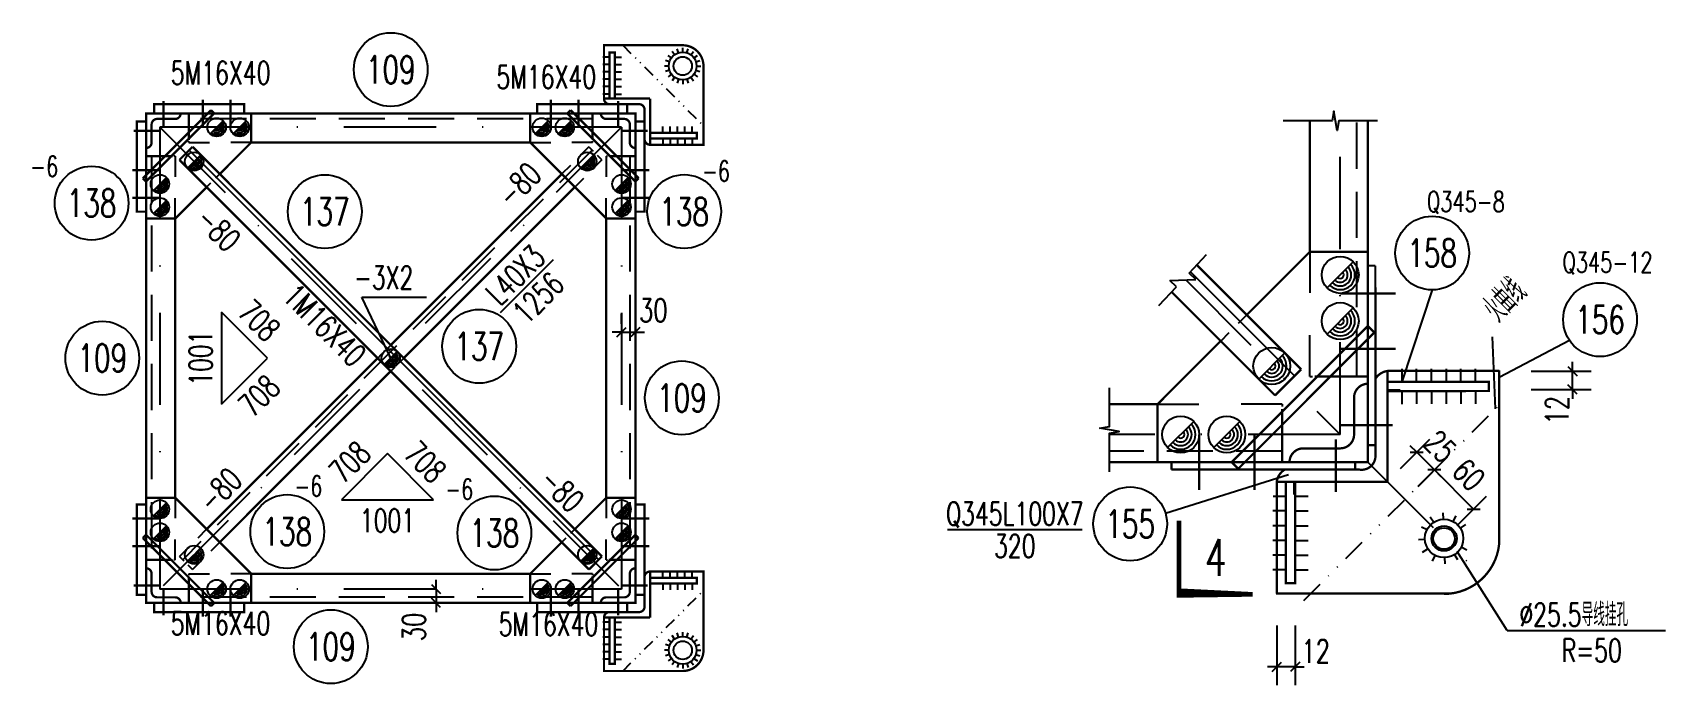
# Model space of a CAD drawing. Header units: millimetres. Extents: x 25940 to 26781, y -9515 to -8921.
# Drawn here: x 26424.1 to 26601.2, y -9376.5 to -9305.8 of the extents above; entities that cross this region are included whole.
import ezdxf
from ezdxf.enums import TextEntityAlignment as Align

# ---------------------------------------------------------------- set-up
doc = ezdxf.new("R2010")
doc.units = ezdxf.units.MM
doc.header["$LTSCALE"] = 10
for name, pattern in [('DASHDOTX2', [2, 1, -0.5, 0, -0.5]), ('DASHED', [0.75, 0.5, -0.25]), ('DIVIDE2', [0.625, 0.25, -0.125, 0, -0.125, 0, -0.125])]:
    doc.linetypes.add(name, pattern=pattern)
for name, color, linetype in [('$TD_AUDIT_GENERATED_(171)', 4, 'Continuous'), ('1', 1, 'DASHED'), ('2', 1, 'Continuous'), ('3', 1, 'Continuous'), ('4', 2, 'DASHDOTX2'), ('7', 3, 'DIVIDE2'), ('8', 3, 'Continuous')]:
    doc.layers.add(name, color=color, linetype=linetype)
doc.styles.add('DXT', font='simplex.shx', dxfattribs={"width": 0.72, "bigfont": 'hztxt.shx'})
doc.styles.get("Standard").update_dxf_attribs({"font": 'SIMPLEX.shx', "width": 0.7, "bigfont": 'gbhzfs.shx'})
doc.dimstyles.new('BZ$0', dxfattribs={"dimtxt": 2.5, "dimasz": 1, "dimexe": 2, "dimexo": 2, "dimgap": 1, "dimtad": 1, "dimdec": 0, "dimlfac": 20, "dimzin": 12, "dimdsep": 46, "dimtxsty": 'DXT', "dimblk": 'OBLIQUE', "dimcen": 0.09, "dimclrd": 1, "dimclre": 1, "dimclrt": 7, "dimadec": 4, "dimazin": 3, "dimtfac": 1.4, "dimtdec": 0, "dimtix": 1, "dimtmove": 2, "dimatfit": 3, "dimldrblk": 'OBLIQUE', "dimfxl": 1, "dimtolj": 1, "dimtzin": 0, "dimarcsym": 0})

# ---------------------------------------------------------------- blocks, each defined once
blk = doc.blocks.new('M16X40')
blk.add_line((-0.1414200067520142, -0.1414200067520142), (0.1414200067520142, 0.1414200067520142))
blk.add_circle((0, 0), 0.2000000029802322)
for radius in [0.1599984774463594, 0.1199988633531256, 0.0799992387231797, 0.0399996193615898]:
    blk.add_arc((0, 0), radius, 225.0000000000001, 45.00000000000005)
blk = doc.blocks.new('_Oblique')
at = {"color": 0, "linetype": 'ByBlock', "lineweight": -2}
blk.add_line((-0.5, -0.5), (0.5, 0.5), dxfattribs=at)
blk = doc.blocks.new('*D97')
at = {"color": 1, "lineweight": -2}
for p, q in [((26467.86041849311, -9366.05630116577), (26467.86041849311, -9365.05630116577)), ((26467.86041849311, -9366.05630116577), (26467.86041849311, -9367.556301165767)), ((26467.86041849311, -9367.556301165767), (26467.86041849311, -9368.556301165767))]:
    blk.add_line(p, q, dxfattribs=at)
at = {"layer": 'Defpoints', "color": 0}
for p in [(26467.86041849311, -9366.05630116577), (26467.86041849311, -9367.556301165767), (26467.86041849311, -9367.556301165767)]:
    blk.add_point(p, dxfattribs=at)
at = {"color": 1, "lineweight": -2}
for p, rotation in [((26467.86041849311, -9366.05630116577), 270), ((26467.86041849311, -9367.556301165767), 90)]:
    blk.add_blockref('_Oblique', p, dxfattribs=dict(at, rotation=rotation))
at = {"color": 7, "insert": (26465.45669183273, -9370.163352382708), "char_height": 2.5, "attachment_point": 5, "rotation": 90, "style": 'DXT'}
blk.add_mtext('\\A1;30', dxfattribs=at)
blk = doc.blocks.new('*D98')
at = {"color": 1, "lineweight": -2}
for p, q in [((26487.97149469039, -9337.329902229072), (26487.97149469039, -9336.225894737934)), ((26489.47149469041, -9337.329902229072), (26489.47149469041, -9336.225894737934)), ((26487.97149469039, -9338.225894737934), (26486.97149469039, -9338.225894737934)), ((26487.97149469039, -9338.225894737934), (26489.47149469041, -9338.225894737934)), ((26489.47149469041, -9338.225894737934), (26490.47149469041, -9338.225894737934))]:
    blk.add_line(p, q, dxfattribs=at)
at = {"layer": 'Defpoints', "color": 0}
for p in [(26489.47149469041, -9338.225894737934), (26487.97149469039, -9339.329902229072), (26489.47149469041, -9339.329902229072)]:
    blk.add_point(p, dxfattribs=at)
at = {"color": 1, "lineweight": -2}
blk.add_blockref('_Oblique', (26487.97149469039, -9338.225894737934), dxfattribs=at)
at = {"color": 1, "lineweight": -2, "rotation": 180}
blk.add_blockref('_Oblique', (26489.47149469041, -9338.225894737934), dxfattribs=at)
at = {"color": 7, "insert": (26491.42417704368, -9335.860166034437), "char_height": 2.5, "attachment_point": 5, "style": 'DXT'}
blk.add_mtext('\\A1;30', dxfattribs=at)
blk = doc.blocks.new('*D78')
at = {"color": 1, "lineweight": -2}
for p, q in [((26559.01416113449, -9369.99920726142), (26559.01416113449, -9376.493930981118)), ((26561.00145136246, -9369.99920726142), (26561.00145136246, -9376.493930981118)), ((26559.01416113449, -9374.493930981118), (26558.01416113449, -9374.493930981118)), ((26561.00145136246, -9374.493930981118), (26559.01416113449, -9374.493930981118)), ((26561.00145136246, -9374.493930981118), (26562.00145136246, -9374.493930981118))]:
    blk.add_line(p, q, dxfattribs=at)
at = {"layer": 'Defpoints', "color": 0}
for p in [(26559.01416113449, -9367.99920726142), (26561.00145136246, -9367.99920726142), (26559.01416113449, -9374.493930981118)]:
    blk.add_point(p, dxfattribs=at)
at = {"color": 1, "lineweight": -2}
blk.add_blockref('_Oblique', (26559.01416113449, -9374.493930981118), dxfattribs=at)
at = {"color": 1, "lineweight": -2, "rotation": 180}
blk.add_blockref('_Oblique', (26561.00145136246, -9374.493930981118), dxfattribs=at)
at = {"color": 7, "insert": (26563.24055838493, -9372.79501005068), "char_height": 2.5, "attachment_point": 5, "style": 'DXT'}
blk.add_mtext('\\A1;12', dxfattribs=at)
blk = doc.blocks.new('*D84')
at = {"color": 1, "lineweight": -2}
for p, q in [((26574.33317822695, -9354.927562653202), (26577.52745879021, -9351.736109452087)), ((26580.35338099619, -9357.394215467868), (26576.11261920608, -9353.14969671546)), ((26578.57394001707, -9359.17208140561), (26581.76822058033, -9355.980628204496))]:
    blk.add_line(p, q, dxfattribs=at)
at = {"layer": 'Defpoints', "color": 0}
for p in [(26576.11261920608, -9353.14969671546), (26572.91833864282, -9356.341149916574), (26577.15910043294, -9360.585668668982)]:
    blk.add_point(p, dxfattribs=at)
at = {"color": 1, "lineweight": -2}
for p, rotation in [((26576.11261920608, -9353.14969671546), 134.9746315908106), ((26580.35338099619, -9357.394215467868), 314.9746315908106)]:
    blk.add_blockref('_Oblique', p, dxfattribs=dict(at, rotation=rotation))
at = {"color": 7, "insert": (26579.82469463329, -9353.681670420367), "char_height": 2.5, "attachment_point": 5, "rotation": 314.9746315908106, "style": 'DXT'}
blk.add_mtext('\\A1;60', dxfattribs=at)
blk = doc.blocks.new('*D85')
at = {"color": 1, "lineweight": -2}
for p, q in [((26591.09259783307, -9342.44388795557), (26591.09348335749, -9341.443888347647)), ((26586.59787587565, -9342.439907767943), (26593.09259704891, -9342.445659004414)), ((26591.09083803903, -9344.43117740437), (26591.09259783307, -9342.44388795557)), ((26586.59611608161, -9344.427197216744), (26593.09083725488, -9344.432948453214)), ((26591.09083803903, -9344.43117740437), (26591.08995251461, -9345.431177012293))]:
    blk.add_line(p, q, dxfattribs=at)
at = {"layer": 'Defpoints', "color": 0}
for p in [(26584.5978766598, -9342.438136719098), (26591.09259783307, -9342.44388795557), (26584.59611686577, -9344.425426167898)]:
    blk.add_point(p, dxfattribs=at)
at = {"color": 1, "lineweight": -2}
for p, rotation in [((26591.09259783307, -9342.44388795557), 269.9492631813063), ((26591.09083803903, -9344.43117740437), 89.94926318130625)]:
    blk.add_blockref('_Oblique', p, dxfattribs=dict(at, rotation=rotation))
at = {"color": 7, "insert": (26589.38993499076, -9346.668779112953), "char_height": 2.5, "attachment_point": 5, "rotation": 89.9492631813063, "style": 'DXT'}
blk.add_mtext('\\A1;12', dxfattribs=at)
blk = doc.blocks.new('*D105')
at = {"color": 1, "lineweight": -2}
for p, q in [((26572.42712959375, -9353.01065266161), (26575.6168237799, -9349.823781778037)), ((26574.20198419577, -9351.23736904141), (26573.49519056408, -9350.529949249343)), ((26576.11261920608, -9353.149696715453), (26574.20198419577, -9351.23736904141)), ((26574.33776460406, -9354.922980335652), (26577.52745879021, -9351.73610945208)), ((26576.11261920608, -9353.149696715453), (26576.81941283776, -9353.85711650752))]:
    blk.add_line(p, q, dxfattribs=at)
at = {"layer": 'Defpoints', "color": 0}
for p in [(26574.20198419577, -9351.23736904141), (26571.01229000961, -9354.424239924982), (26572.92292501992, -9356.336567599024)]:
    blk.add_point(p, dxfattribs=at)
at = {"color": 1, "lineweight": -2}
for p, rotation in [((26574.20198419577, -9351.23736904141), 314.9746315908411), ((26576.11261920608, -9353.149696715453), 134.9746315908411)]:
    blk.add_blockref('_Oblique', p, dxfattribs=dict(at, rotation=rotation))
at = {"color": 7, "insert": (26576.74899623307, -9350.603247207142), "char_height": 2.5, "attachment_point": 5, "rotation": 314.97463159084106, "style": 'DXT'}
blk.add_mtext('\\A1;25', dxfattribs=at)

msp = doc.modelspace()

# ---------------------------------------------------------------- linework, layer by layer
for p, q in [((26493.72535071794, -9308.157241768286), (26493.45085766327, -9307.77943449056)), ((26494.14350310481, -9307.944182485404), (26493.99919356592, -9307.500043393293)), ((26494.60702859637, -9307.870767259847), (26494.60702859637, -9307.403771782185)), ((26495.07055408794, -9307.944182485404), (26495.21486362683, -9307.500043393295)), ((26495.48870647481, -9308.15724176829), (26495.76319952947, -9307.779434490565)), ((26493.10702859637, -9309.370767259845), (26492.64003311871, -9309.370767259845)), ((26493.18044382193, -9308.907241768286), (26492.73630472982, -9308.762932229392)), ((26493.18044382192, -9309.834292751408), (26492.73630472982, -9309.9786022903)), ((26493.39350310481, -9308.489089381406), (26493.01569582708, -9308.214596326749)), ((26495.82055408793, -9308.489089381414), (26496.19836136566, -9308.214596326756)), ((26496.03361337081, -9308.90724176829), (26496.47775246293, -9308.762932229392)), ((26496.03361337081, -9309.834292751413), (26496.47775246292, -9309.978602290308)), ((26496.10702859637, -9309.370767259852), (26496.57402407403, -9309.370767259852)), ((26493.3935031048, -9310.252445138283), (26493.01569582708, -9310.526938192943)), ((26493.72535071792, -9310.584292751411), (26493.45085766327, -9310.962100029135)), ((26494.1435031048, -9310.797352034288), (26493.9991935659, -9311.2414911264)), ((26494.60702859637, -9310.870767259847), (26494.60702859637, -9311.33776273751)), ((26495.07055408792, -9310.797352034291), (26495.21486362682, -9311.241491126402)), ((26495.4887064748, -9310.584292751413), (26495.76319952946, -9310.962100029137)), ((26495.82055408793, -9310.25244513829), (26496.19836136566, -9310.526938192948)), ((26441.1034946904, -9318.481301165773), (26485.49649469042, -9362.874301165773)), ((26480.57586586635, -9330.388926433892), (26474.83086586636, -9336.13392643389)), ((26549.50268740251, -9331.832526003136), (26551.40026510425, -9329.807432619456)), ((26547.40546104061, -9332.608181588388), (26550.23239490899, -9332.516285430847)), ((26548.13516854709, -9333.2919410161), (26547.40546104061, -9332.608181588388)), ((26550.23239490899, -9332.516285430847), (26549.50268740251, -9331.832526003136)), ((26560.95021266889, -9342.946291459377), (26549.6641424825, -9331.66022127276)), ((26546.23759084536, -9335.317034399777), (26548.13516854709, -9333.2919410161)), ((26572.57836766333, -9342.20283379987), (26572.5789129819, -9343.602833693663)), ((26574.18074686147, -9343.591410389827), (26574.18020154289, -9342.191410496032)), ((26575.78074674009, -9343.590787168583), (26575.78020142151, -9342.190787274789)), ((26577.38114033804, -9342.197284513883), (26577.38168565661, -9343.597284407677)), ((26578.98074649733, -9343.589540726132), (26578.98020117876, -9342.189540832338)), ((26580.58074637596, -9343.588917504914), (26580.58020105739, -9342.188917611105)), ((26571.00960994594, -9344.456502215853), (26572.40960994593, -9344.456502215853)), ((26572.58114070217, -9344.602831787188), (26572.58168602074, -9346.002831680982)), ((26574.18114058079, -9344.602208565966), (26574.18168589938, -9346.00220845976)), ((26575.78114045941, -9344.601585344722), (26575.781685778, -9346.001585238517)), ((26577.38114033804, -9344.600962123504), (26577.38168565661, -9346.000962017299)), ((26578.98114021667, -9344.600338902286), (26578.98168553524, -9346.00033879608)), ((26580.58114009528, -9344.599715681054), (26580.58168541387, -9345.999715574848)), ((26560.86602235699, -9354.418533303306), (26560.86602235699, -9355.818533303309)), ((26560.00030730973, -9357.589669976081), (26558.60030741593, -9357.589124657512)), ((26558.61235394101, -9355.987291020707), (26560.0123538348, -9355.987836339275)), ((26561.01110548587, -9357.59006369541), (26562.41110537966, -9357.59060901398)), ((26561.01235192832, -9355.990064059544), (26562.41235182212, -9355.990609378114)), ((26559.99968408852, -9359.189669854708), (26558.59968419472, -9359.189124536138)), ((26561.01048226466, -9359.190063574037), (26562.41048215845, -9359.190608892606)), ((26574.69760544382, -9359.300167251202), (26575.30898832274, -9359.615575179922)), ((26575.66261199976, -9358.23922516839), (26576.03438113998, -9358.81806788668)), ((26577.07941493248, -9358.489325609122), (26577.0527158771, -9357.802114986172)), ((26578.43010930707, -9358.108174801562), (26578.11470137835, -9358.719557680499)), ((26579.49105138988, -9359.073181357515), (26578.91220867158, -9359.444950497747)), ((26537.92465025431, -9359.647251952712), (26523.2999367101, -9359.647251952705)), ((26559.99968408852, -9360.789669976086), (26558.59968419472, -9360.789124657516)), ((26561.01048226466, -9360.790063695415), (26562.41048215845, -9360.790609013984)), ((26574.39235629294, -9360.701473324838), (26575.07953336191, -9360.668933164196)), ((26559.99906086728, -9362.389669854707), (26558.59906097349, -9362.389124536137)), ((26561.00985904344, -9362.39006357404), (26562.40985893723, -9362.390608892609)), ((26574.82865581064, -9362.067664558514), (26575.40749852892, -9361.69589541828)), ((26575.88959789345, -9363.03267111446), (26576.20500582217, -9362.42128823553)), ((26577.29090396708, -9363.337920265327), (26577.25836380643, -9362.65074319637)), ((26578.65709520075, -9362.901620747636), (26578.28532606052, -9362.322778029347)), ((26579.6221017567, -9361.840678664825), (26579.01071887776, -9361.525270736107)), ((26559.99843764607, -9363.989669733335), (26558.59843775226, -9363.989124414762)), ((26561.00923582221, -9363.99006345266), (26562.409235716, -9363.990608771233)), ((26493.3935031048, -9371.810157193248), (26493.01569582708, -9371.53566413859)), ((26493.72535071792, -9371.47830958012), (26493.45085766327, -9371.100502302395)), ((26494.1435031048, -9371.265250297243), (26493.9991935659, -9370.82111120513)), ((26494.60702859637, -9371.191835071684), (26494.60702859637, -9370.72483959402)), ((26495.07055408792, -9371.26525029724), (26495.21486362682, -9370.821111205129)), ((26495.4887064748, -9371.478309580118), (26495.76319952946, -9371.100502302394)), ((26495.82055408793, -9371.81015719324), (26496.19836136566, -9371.535664138582)), ((26493.10702859637, -9372.691835071686), (26492.64003311871, -9372.691835071686)), ((26493.18044382192, -9372.228309580123), (26492.73630472982, -9372.08400004123)), ((26493.18044382193, -9373.155360563245), (26492.73630472982, -9373.299670102138)), ((26493.39350310481, -9373.573512950124), (26493.01569582708, -9373.848006004782)), ((26495.82055408793, -9373.573512950117), (26496.19836136566, -9373.848006004777)), ((26496.03361337081, -9372.228309580116), (26496.47775246292, -9372.084000041223)), ((26496.03361337081, -9373.155360563242), (26496.47775246293, -9373.299670102138)), ((26496.10702859637, -9372.691835071679), (26496.57402407403, -9372.691835071679)), ((26493.72535071794, -9373.905360563245), (26493.45085766327, -9374.283167840971)), ((26494.14350310481, -9374.118419846125), (26493.99919356592, -9374.562558938238)), ((26494.60702859637, -9374.191835071684), (26494.60702859637, -9374.658830549346)), ((26495.07055408794, -9374.118419846125), (26495.21486362683, -9374.562558938236)), ((26495.48870647481, -9373.905360563242), (26495.76319952947, -9374.283167840966))]:
    msp.add_line(p, q)
at = {"color": 7}
for p, q in [((26486.6520992415, -9308.40630116578), (26485.9520992415, -9308.40630116578)), ((26486.6520992415, -9309.20630116578), (26485.9520992415, -9309.20630116578)), ((26487.25209924153, -9308.40630116578), (26487.95209924153, -9308.406301165784)), ((26487.25209924152, -9309.20630116578), (26487.95209924152, -9309.206301165783)), ((26486.6520992415, -9310.006301165778), (26485.9520992415, -9310.006301165778)), ((26486.6520992415, -9310.806301165778), (26485.9520992415, -9310.806301165778)), ((26486.6520992415, -9311.606301165779), (26485.9520992415, -9311.606301165779)), ((26487.25209924152, -9310.006301165778), (26487.95209924152, -9310.006301165782)), ((26487.25209924152, -9310.806301165778), (26487.95209924152, -9310.806301165781)), ((26487.2520992415, -9311.606301165779), (26487.95209924151, -9311.60630116578)), ((26486.6520992415, -9312.406301165776), (26485.9520992415, -9312.406301165776)), ((26487.2520992415, -9312.406301165776), (26487.9520992415, -9312.40630116578)), ((26492.44426632922, -9316.61557091013), (26492.44426632922, -9315.91557091013)), ((26493.24426632922, -9316.615570910126), (26493.24426632921, -9315.915570910125)), ((26494.04426632921, -9316.615570910122), (26494.04426632921, -9315.915570910121)), ((26494.84426632922, -9316.615570910117), (26494.84426632922, -9315.915570910118)), ((26495.64426632922, -9316.615570910111), (26495.64426632921, -9315.915570910112)), ((26492.44426632922, -9317.215570910137), (26492.44426632922, -9317.915570910138)), ((26493.24426632922, -9317.215570910137), (26493.24426632922, -9317.915570910138)), ((26494.04426632921, -9317.215570910137), (26494.04426632921, -9317.915570910138)), ((26494.84426632922, -9317.215570910137), (26494.84426632922, -9317.915570910138)), ((26495.64426632922, -9317.215570910137), (26495.64426632922, -9317.915570910138)), ((26492.44426632922, -9364.847031421392), (26492.44426632922, -9364.147031421391)), ((26493.24426632922, -9364.847031421392), (26493.24426632922, -9364.147031421391)), ((26494.04426632921, -9364.847031421392), (26494.04426632921, -9364.147031421391)), ((26494.84426632922, -9364.847031421392), (26494.84426632922, -9364.147031421391)), ((26495.64426632922, -9364.847031421392), (26495.64426632922, -9364.147031421391)), ((26492.44426632922, -9365.447031421401), (26492.44426632922, -9366.1470314214)), ((26493.24426632922, -9365.447031421403), (26493.24426632921, -9366.147031421406)), ((26494.04426632921, -9365.447031421409), (26494.04426632921, -9366.14703142141)), ((26494.84426632922, -9365.447031421414), (26494.84426632922, -9366.147031421411)), ((26495.64426632922, -9365.44703142142), (26495.64426632921, -9366.147031421418)), ((26486.6520992415, -9369.656301165754), (26485.9520992415, -9369.656301165754)), ((26487.2520992415, -9369.656301165754), (26487.9520992415, -9369.65630116575)), ((26486.6520992415, -9370.456301165754), (26485.9520992415, -9370.456301165754)), ((26486.6520992415, -9371.256301165755), (26485.9520992415, -9371.256301165755)), ((26487.2520992415, -9370.456301165754), (26487.95209924151, -9370.45630116575)), ((26487.25209924152, -9371.256301165755), (26487.95209924152, -9371.25630116575)), ((26486.6520992415, -9372.056301165752), (26485.9520992415, -9372.056301165752)), ((26486.6520992415, -9372.856301165752), (26485.9520992415, -9372.856301165752)), ((26487.25209924152, -9372.056301165752), (26487.95209924152, -9372.056301165749)), ((26487.25209924152, -9372.856301165752), (26487.95209924152, -9372.856301165748)), ((26486.6520992415, -9373.65630116575), (26485.9520992415, -9373.65630116575)), ((26487.25209924153, -9373.65630116575), (26487.95209924153, -9373.656301165747))]:
    msp.add_line(p, q, dxfattribs=at)
at = {"color": 3}
for p, q in [((26575.86816369569, -9333.644281885134), (26572.5789129819, -9343.60283369366)), ((26582.73470337246, -9346.533473972215), (26582.42338163896, -9338.714480455417)), ((26583.14249190354, -9343.089057899919), (26590.74383482644, -9339.082239791507)), ((26560.29935560953, -9353.669684109946), (26546.96171291895, -9357.877058080156)), ((26584.00851778608, -9370.540592776806), (26578.58966735249, -9361.984052568101))]:
    msp.add_line(p, q, dxfattribs=at)
at = {"const_width": 0.25}
for points in [[(26486.0714946904, -9312.906301165765), (26486.0714946904, -9307.120767259841), (26494.60702859637, -9307.120767259841)], [(26486.6520992415, -9312.906301165776), (26486.6520992415, -9307.906301165776), (26487.2520992415, -9307.90630116578), (26487.2520992415, -9312.906301165776)], [(26491.07149469044, -9317.90630116577), (26496.85702859637, -9317.90630116577), (26496.85702859637, -9309.370767259841)], [(26438.29649469042, -9316.006301165771), (26438.29649469042, -9313.156301165773)], [(26442.57149469039, -9313.006301165764), (26442.57149469039, -9316.006301165771)], [(26445.57149469041, -9313.006301165764), (26445.57149469041, -9316.006301165771)], [(26480.32149469039, -9313.006301165764), (26480.32149469039, -9316.006301165771)], [(26483.32149469039, -9313.006301165764), (26483.32149469039, -9316.006301165771)], [(26486.0714946904, -9312.906301165773), (26491.0714946904, -9312.906301165773)], [(26486.67149469037, -9313.506301165757), (26489.8714946904, -9313.506301165764)], [(26487.59649469041, -9316.006301165771), (26487.59649469041, -9313.156301165773)], [(26491.0714946904, -9317.906301165776), (26491.0714946904, -9312.906301165773)], [(26436.06794129981, -9321.53474777517), (26443.44994129979, -9314.152747775172)], [(26436.42149469042, -9318.256301165771), (26436.42149469042, -9314.506301165771), (26440.17149469042, -9314.506301165771)], [(26436.42149469042, -9321.88830116577), (26443.8034946904, -9314.506301165771)], [(26437.6214946904, -9315.10630116577), (26439.57149469039, -9315.10630116577)], [(26441.07149469041, -9314.506301165771), (26441.07149469041, -9317.238301165768)], [(26484.82149469041, -9314.506301165771), (26441.07149469041, -9314.506301165771)], [(26443.44994129979, -9314.152747775172), (26443.80349469039, -9314.506301165766)], [(26443.8034946904, -9314.506301165771), (26447.82149469039, -9314.506301165771)], [(26447.82149469039, -9314.506301165771), (26447.82149469039, -9317.656301165773)], [(26478.07149469041, -9314.506301165771), (26478.07149469041, -9317.656301165773)], [(26482.08949469043, -9314.506301165771), (26478.07149469041, -9314.506301165771)], [(26482.44304808102, -9314.152747775172), (26482.08949469043, -9314.506301165766)], [(26489.47149469041, -9321.88830116577), (26482.08949469043, -9314.506301165771)], [(26489.825048081, -9321.53474777517), (26482.44304808102, -9314.152747775172)], [(26484.82149469041, -9317.238301165768), (26484.82149469041, -9314.506301165771)], [(26489.47149469041, -9318.256301165771), (26489.47149469041, -9314.506301165771), (26485.72149469041, -9314.506301165771)], [(26488.27149469043, -9315.10630116577), (26486.32149469039, -9315.10630116577)], [(26490.47149469041, -9315.381301165766), (26490.47149469039, -9314.10630116577)], [(26562.60021266886, -9329.510291459395), (26562.60021266886, -9315.315876237943)], [(26568.9002126689, -9315.31587623794), (26568.9002126689, -9337.546291459388)], [(26437.92149469042, -9316.381301165771), (26435.07149469039, -9316.381301165771)], [(26437.02149469043, -9317.656301165773), (26437.02149469043, -9315.706301165776)], [(26487.97149469041, -9316.381301165771), (26490.82149469039, -9316.381301165771)], [(26488.8714946904, -9317.656301165773), (26488.8714946904, -9315.706301165776)], [(26491.14426632922, -9317.215570910137), (26496.14426632922, -9317.215570910137), (26496.14426632922, -9316.615570910137), (26491.14426632922, -9316.615570910137)], [(26440.04299469043, -9319.54180116577), (26441.45699469042, -9318.127801165772)], [(26441.45699469042, -9318.127801165772), (26485.8499946904, -9362.520801165769)], [(26447.82149469039, -9317.656301165773), (26444.40349469041, -9321.07430116577)], [(26447.82149469039, -9317.656301165773), (26478.07149469041, -9317.656301165773)], [(26478.07149469041, -9317.656301165773), (26486.32149469039, -9325.906301165765)], [(26437.92149469042, -9320.656301165773), (26434.92149469039, -9320.656301165773)], [(26439.15349469041, -9319.156301165765), (26436.42149469042, -9319.156301165765)], [(26436.42149469042, -9319.156301165765), (26436.42149469042, -9362.906301165765)], [(26484.43599469041, -9363.934801165766), (26440.04299469043, -9319.54180116577)], [(26486.73949469042, -9319.156301165765), (26489.47149469041, -9319.156301165765)], [(26490.97149469038, -9320.656301165773), (26487.97149469041, -9320.656301165773)], [(26489.47149469041, -9319.156301165765), (26489.47149469041, -9362.906301165765)], [(26436.06794129981, -9321.53474777517), (26436.42149469041, -9321.888301165764)], [(26436.42149469042, -9325.906301165765), (26436.42149469042, -9321.88830116577)], [(26481.48949469039, -9321.07430116577), (26462.94649469041, -9339.617301165768)], [(26489.825048081, -9321.53474777517), (26489.47149469041, -9321.888301165764)], [(26489.47149469041, -9325.906301165765), (26489.47149469041, -9321.88830116577)], [(26437.92149469042, -9323.656301165773), (26434.92149469039, -9323.656301165773)], [(26442.98949469042, -9322.488301165768), (26439.57149469039, -9325.906301165765)], [(26464.3604946904, -9341.031301165765), (26482.90349469041, -9322.488301165768)], [(26490.97149469038, -9323.656301165773), (26487.97149469041, -9323.656301165773)], [(26439.57149469039, -9325.906301165765), (26436.42149469042, -9325.906301165765)], [(26439.57149469039, -9356.156301165773), (26439.57149469039, -9325.906301165765)], [(26486.32149469039, -9325.906301165765), (26489.47149469041, -9325.906301165765)], [(26486.32149469039, -9356.156301165773), (26486.32149469039, -9325.906301165765)], [(26555.7642126689, -9336.346291459406), (26562.60021266886, -9329.510291459395)], [(26562.60021266886, -9329.510291459395), (26568.9002126689, -9329.510291459395)], [(26561.65721266889, -9342.239291459387), (26550.34815977883, -9330.930238569104)], [(26568.9002126689, -9330.533291459382), (26568.9002126689, -9342.310291459384)], [(26568.90021266869, -9331.010291459332), (26569.70021266865, -9331.010291459324)], [(26569.72119095273, -9351.63126974319), (26569.70463046369, -9331.010291459324)], [(26558.82921266891, -9345.067291459382), (26547.6120905934, -9333.850169383873)], [(26565.90021266881, -9334.010291459346), (26571.90021266882, -9334.010291459317)], [(26568.9002126689, -9337.546291459388), (26554.13621266894, -9352.310291459384)], [(26569.6073194501, -9338.253398240575), (26554.84331945013, -9353.017398240569)], [(26569.6073194501, -9338.253398240575), (26568.9002126689, -9337.546291459385)], [(26546.10021266892, -9346.010291459395), (26552.93621266887, -9339.174291459385)], [(26565.90021266884, -9340.010291459346), (26571.90021266885, -9340.010291459317)], [(26461.5324946904, -9341.031301165765), (26442.98949469042, -9359.574301165778)], [(26444.40349469041, -9360.988301165768), (26462.94649469041, -9342.44530116577)], [(26561.65721266889, -9342.239291459387), (26558.82921266891, -9345.067291459382)], [(26568.9002126689, -9342.310291459384), (26568.9002126689, -9352.310291459384), (26560.40019130053, -9352.310291459384)], [(26568.9002126689, -9343.01029145938), (26563.43621266893, -9343.01029145938)], [(26571.01416113449, -9342.424239924985), (26571.01416113449, -9354.424239924982)], [(26571.01416113448, -9342.424239924985), (26583.14308061632, -9342.42423992498)], [(26571.01416113448, -9343.604641660864), (26582.01416113448, -9343.59193188884), (26582.01416113448, -9344.59193255635), (26571.01531656753, -9344.604640993353)], [(26583.12644464217, -9361.210811123725), (26583.1431383121, -9342.359085584925)], [(26567.40021266889, -9345.310270091011), (26567.40021266889, -9349.310291459382)], [(26546.10021266892, -9346.010291459395), (26540.87827608633, -9346.010291459395)], [(26546.10021266892, -9352.310291459384), (26546.10021266892, -9346.010291459395)], [(26559.60021266892, -9346.846291459393), (26559.60021266892, -9352.310291459384)], [(26565.90021266896, -9348.310291459384), (26571.60021266897, -9348.310291459384)], [(26550.60021266886, -9349.310291459376), (26550.60021266886, -9355.310291459393)], [(26556.60021266886, -9349.310291459376), (26556.60021266886, -9355.310291459393)], [(26565.41416113456, -9349.824239924998), (26565.41416113456, -9355.524239924995)], [(26569.72024758201, -9350.456592659153), (26568.9002126689, -9350.456592659153)], [(26546.10021266892, -9352.310291459384), (26540.87827608633, -9352.310291459384)], [(26560.40019130053, -9352.310291459384), (26546.10021266892, -9352.310291459384)], [(26547.60021266886, -9352.310291459384), (26547.60021266886, -9353.110291459345)], [(26554.84331945013, -9353.017398240569), (26554.13621266894, -9352.31029145938)], [(26565.90021266891, -9350.810291459378), (26561.90019130053, -9350.810291459378)], [(26567.51802810181, -9353.110291459385), (26567.51802810181, -9352.379302071073)], [(26567.97120142666, -9353.110291459345), (26547.60021266886, -9353.110291459345)], [(26571.01416113449, -9354.424239924982), (26559.01416113449, -9354.424239924976)], [(26559.01416113449, -9354.424239924978), (26559.01416113449, -9366.552631939247)], [(26560.014161802, -9354.42308449185), (26560.00145202999, -9365.42308449185), (26561.0014526975, -9365.42308449185), (26561.01416113449, -9354.424239924898)], [(26436.42149469042, -9356.156301165773), (26436.42149469042, -9360.17430116577)], [(26439.57149469039, -9356.156301165773), (26436.42149469042, -9356.156301165773)], [(26447.82149469039, -9364.406301165773), (26439.57149469039, -9356.156301165773)], [(26482.90349469041, -9359.574301165778), (26486.32149469039, -9356.156301165773)], [(26486.32149469039, -9356.156301165773), (26489.47149469041, -9356.156301165773)], [(26489.47149469041, -9356.156301165773), (26489.47149469041, -9360.17430116577)], [(26437.92149469042, -9358.406301165765), (26434.92149469039, -9358.406301165765)], [(26490.97149469038, -9358.406301165765), (26487.97149469041, -9358.406301165765)], [(26436.06794129981, -9360.527854556361), (26436.42149469041, -9360.174301165767)], [(26436.06794129981, -9360.527854556361), (26443.44994129979, -9367.90985455636)], [(26436.42149469042, -9360.17430116577), (26443.8034946904, -9367.556301165767)], [(26478.07149469041, -9364.406301165773), (26481.48949469039, -9360.988301165768)], [(26489.47149469041, -9360.17430116577), (26482.08949469043, -9367.556301165767)], [(26489.825048081, -9360.527854556361), (26482.44304808102, -9367.90985455636)], [(26489.825048081, -9360.527854556361), (26489.47149469041, -9360.174301165767)], [(26437.92149469042, -9361.406301165773), (26434.92149469039, -9361.406301165773)], [(26436.42149469042, -9362.906301165765), (26439.15349469041, -9362.906301165765)], [(26485.8499946904, -9362.520801165769), (26484.43599469041, -9363.934801165766)], [(26489.47149469041, -9362.906301165765), (26486.73949469042, -9362.906301165765)], [(26490.97149469038, -9361.406301165773), (26487.97149469041, -9361.406301165773)], [(26436.42149469042, -9363.806301165767), (26436.42149469042, -9367.556301165767), (26440.17149469042, -9367.556301165767)], [(26437.02149469043, -9364.406301165773), (26437.02149469043, -9366.35630116577)], [(26441.07149469041, -9367.556301165767), (26441.07149469041, -9364.82430116577)], [(26447.82149469039, -9367.556301165767), (26447.82149469039, -9364.406301165773)], [(26447.82149469039, -9364.406301165773), (26478.07149469041, -9364.406301165773)], [(26478.07149469041, -9367.556301165767), (26478.07149469041, -9364.406301165773)], [(26484.82149469041, -9364.82430116577), (26484.82149469041, -9367.556301165767)], [(26489.47149469041, -9363.806301165767), (26489.47149469041, -9367.556301165767), (26485.72149469041, -9367.556301165767)], [(26488.8714946904, -9364.406301165773), (26488.8714946904, -9366.35630116577)], [(26490.47149469041, -9363.82872578824), (26490.47149469041, -9367.956301165776)], [(26491.0714946904, -9364.156301165754), (26491.0714946904, -9369.156301165758)], [(26491.07149469044, -9364.156301165762), (26496.85702859637, -9364.156301165762), (26496.85702859637, -9372.691835071688)], [(26491.14426632922, -9364.847031421392), (26496.14426632922, -9364.847031421392), (26496.14426632922, -9365.447031421394), (26491.14426632922, -9365.447031421394)], [(26437.92149469042, -9365.681301165767), (26435.07149469039, -9365.681301165767)], [(26438.29649469042, -9366.056301165767), (26438.29649469042, -9368.906301165773)], [(26442.57149469039, -9366.056301165767), (26442.57149469039, -9369.056301165774)], [(26445.57149469041, -9366.056301165767), (26445.57149469041, -9369.056301165774)], [(26480.32149469039, -9366.056301165767), (26480.32149469039, -9369.056301165774)], [(26483.32149469039, -9366.056301165767), (26483.32149469039, -9369.056301165774)], [(26487.59649469041, -9366.056301165767), (26487.59649469041, -9368.906301165773)], [(26487.97149469041, -9365.681301165767), (26490.82149469039, -9365.681301165767)], [(26577.78786853911, -9366.552631939247), (26558.93613560897, -9366.552631939247)], [(26437.6214946904, -9366.956301165776), (26439.57149469039, -9366.956301165776)], [(26484.82149469041, -9367.556301165767), (26441.07149469041, -9367.556301165767)], [(26443.44994129979, -9367.90985455636), (26443.80349469039, -9367.556301165767)], [(26443.8034946904, -9367.556301165767), (26447.82149469039, -9367.556301165767)], [(26482.08949469043, -9367.556301165767), (26478.07149469041, -9367.556301165767)], [(26482.44304808102, -9367.90985455636), (26482.08949469043, -9367.556301165767)], [(26488.27149469043, -9366.956301165776), (26486.32149469039, -9366.956301165776)], [(26485.74117195994, -9368.556301165767), (26489.8714946904, -9368.556301165767)], [(26486.0714946904, -9369.156301165758), (26491.0714946904, -9369.156301165758)], [(26486.0714946904, -9369.156301165765), (26486.0714946904, -9374.941835071688), (26494.60702859637, -9374.941835071688)], [(26486.6520992415, -9369.156301165754), (26486.6520992415, -9374.156301165754), (26487.2520992415, -9374.15630116575), (26487.2520992415, -9369.156301165754)]]:
    msp.add_lwpolyline(points, dxfattribs=at)
for points in [[(26494.60702859637, -9307.120767259841, -0.414213562373095), (26496.85702859637, -9309.370767259841)], [(26486.67149469038, -9313.506301165757, -0.414213562373095), (26486.0714946904, -9312.906301165765, -0.414213562373095)], [(26489.87149469042, -9313.506301165764, -0.414213562373095), (26490.47149469039, -9314.10630116577, -0.414213562373095)], [(26437.6214946904, -9315.10630116577, 0.414213562373095), (26437.02149469043, -9315.706301165776, 0.414213562373095)], [(26439.57149469039, -9315.10630116577, 0.414213562373095), (26440.17149469042, -9314.506301165771, 0.414213562373095)], [(26485.72149469041, -9314.506301165771, 0.414213562373095), (26486.32149469039, -9315.10630116577, 0.414213562373095)], [(26488.8714946904, -9315.706301165776, 0.414213562373095), (26488.27149469043, -9315.10630116577, 0.414213562373095)], [(26436.42149469042, -9318.256301165771, 0.414213562373095), (26437.02149469043, -9317.656301165773, 0.414213562373095)], [(26488.8714946904, -9317.656301165773, 0.414213562373095), (26489.47149469041, -9318.256301165771, 0.414213562373095)], [(26490.47149469044, -9317.3063011658, 0.414213562373095), (26491.07149469044, -9317.90630116577, 0.414213562373095)], [(26571.01416113442, -9342.424239924985, 0.2252642048795399), (26569.70021266883, -9343.290614431426, 0.414213562373095)], [(26568.9002126689, -9343.810270091006, 0.414213562373095), (26567.40021266889, -9345.310270091002, 0.414213562373095)], [(26565.90021266891, -9350.810291459378, 0.414213562373095), (26567.40021266889, -9349.310291459382, 0.414213562373095)], [(26560.40019130053, -9352.310291459422, -0.414213562373095), (26561.90019130051, -9350.8102914594, -0.414213562373095)], [(26567.97120142666, -9353.110291459345, 0.4641509348563503), (26569.72119095273, -9351.63126974319, 0.414213562373095)], [(26559.01416046698, -9354.425395358026, -0.2252642048795399), (26559.88053497342, -9353.111446892442, -0.414213562373095)], [(26577.15910043294, -9366.585668668982, 0.3839615373375536), (26583.12644464217, -9361.210811123725, 0.3839615373375536)], [(26437.02149469043, -9364.406301165773, 0.414213562373095), (26436.42149469042, -9363.806301165767, 0.414213562373095)], [(26489.47149469041, -9363.806301165767, 0.414213562373095), (26488.8714946904, -9364.406301165773, 0.414213562373095)], [(26490.47149469044, -9364.756301165731, -0.414213562373095), (26491.07149469044, -9364.156301165762, -0.414213562373095)], [(26437.02149469043, -9366.35630116577, 0.414213562373095), (26437.6214946904, -9366.956301165776, 0.414213562373095)], [(26488.27149469043, -9366.956301165776, 0.414213562373095), (26488.8714946904, -9366.35630116577, 0.414213562373095)], [(26440.17149469042, -9367.556301165767, 0.414213562373095), (26439.57149469039, -9366.956301165776, 0.414213562373095)], [(26486.32149469039, -9366.956301165776, 0.414213562373095), (26485.72149469041, -9367.556301165767, 0.414213562373095)], [(26489.87149469042, -9368.556301165767, 0.414213562373095), (26490.47149469039, -9367.956301165763, 0.414213562373095)], [(26486.67149469038, -9368.556301165774, 0.414213562373095), (26486.0714946904, -9369.156301165765, 0.414213562373095)], [(26494.60702859637, -9374.941835071688, 0.414213562373095), (26496.85702859637, -9372.691835071688)]]:
    msp.add_lwpolyline(points, format="xyb", dxfattribs=at)
for points in [[(26447.07149469043, -9314.506301165766), (26437.29649469041, -9314.506301165766), (26437.29649469041, -9313.506301165766), (26447.07149469043, -9313.506301165766)], [(26478.82149469039, -9314.506301165766), (26488.59649469041, -9314.506301165766), (26488.59649469041, -9313.506301165766), (26478.82149469039, -9313.506301165766)], [(26436.42149469041, -9325.15630116576), (26436.42149469041, -9315.381301165766), (26435.42149469041, -9315.381301165766), (26435.42149469041, -9325.15630116576)], [(26489.47149469041, -9325.15630116576), (26489.47149469041, -9315.381301165766), (26490.47149469041, -9315.381301165766), (26490.47149469041, -9325.15630116576)], [(26436.42149469041, -9356.906301165773), (26436.42149469041, -9366.681301165767), (26435.42149469041, -9366.681301165767), (26435.42149469041, -9356.906301165773)], [(26489.47149469041, -9356.906301165773), (26489.47149469041, -9366.681301165767), (26490.47149469041, -9366.681301165767), (26490.47149469041, -9356.906301165773)], [(26447.07149469043, -9367.556301165767), (26437.29649469041, -9367.556301165767), (26437.29649469041, -9368.556301165767), (26447.07149469043, -9368.556301165767)], [(26478.82149469039, -9367.556301165767), (26488.59649469041, -9367.556301165767), (26488.59649469041, -9368.556301165767), (26478.82149469039, -9368.556301165767)]]:
    msp.add_lwpolyline(points, close=True, dxfattribs=at)
at = {"color": 2, "const_width": 0.5}
msp.add_lwpolyline([(26556.40328306247, -9366.635606147012), (26548.40328306247, -9366.635606147025), (26548.40328306244, -9358.635606147025)], dxfattribs=at)
for centre, radius in [((26462.94649469041, -9309.75630116577), 4), ((26494.60702859637, -9309.370767259847), 1.5), ((26494.60702859637, -9309.370767259841), 1), ((26430.51099401744, -9324.23035918377), 4), ((26455.79890605891, -9325.148566909293), 4), ((26494.76241691743, -9325.144865337244), 4), ((26575.86816369569, -9329.644281885134), 4), ((26594.06927459654, -9336.859302469975), 4), ((26472.53988715454, -9339.75196766323), 4), ((26431.67149469042, -9341.031301165765), 4), ((26494.51569315386, -9345.336587145794), 4), ((26451.72469986898, -9359.828569539575), 4), ((26543.12026561114, -9358.992083901072), 4), ((26474.19004078125, -9359.979980770793), 4), ((26577.15985360026, -9360.570422958013), 2.082651328197624), ((26577.16027189477, -9360.57051397567), 1.363498937113646), ((26456.44649469039, -9372.30630116577), 4), ((26494.60702859637, -9372.691835071684), 1.5), ((26494.60702859637, -9372.691835071688), 1)]:
    msp.add_circle(centre, radius)
at = {"layer": '1'}
for p, q in [((26484.82149469041, -9315.106301165768), (26441.07149469041, -9315.106301165768)), ((26567.70021266887, -9343.010291459397), (26567.70021266874, -9315.31587623794)), ((26484.78949469042, -9318.481301165773), (26440.3964946904, -9362.874301165773)), ((26441.07149469041, -9317.23830116577), (26441.07149469041, -9317.376301165767)), ((26441.07149469041, -9317.65630116577), (26441.07149469041, -9317.518301165772)), ((26441.07149469041, -9317.65630116577), (26443.29899469042, -9317.65630116577)), ((26447.8214946904, -9317.65630116577), (26445.59399469039, -9317.65630116577)), ((26478.07149469041, -9317.65630116577), (26480.29899469039, -9317.65630116577)), ((26484.82149469041, -9317.65630116577), (26482.5939946904, -9317.65630116577)), ((26484.4359946904, -9318.127801165772), (26483.46349469041, -9319.099801165774)), ((26484.4359946904, -9318.127801165772), (26484.9024946904, -9318.594301165766)), ((26484.82149469041, -9317.23830116577), (26484.82149469041, -9317.376301165767)), ((26484.82149469041, -9317.65630116577), (26484.82149469041, -9317.518301165772)), ((26437.02149469042, -9319.156301165765), (26437.02149469042, -9362.906301165765)), ((26439.1534946904, -9319.156301165765), (26439.29149469041, -9319.156301165765)), ((26439.57149469039, -9319.156301165765), (26439.43349469039, -9319.156301165765)), ((26439.57149469039, -9319.156301165765), (26439.57149469039, -9321.383801165774)), ((26481.4894946904, -9321.07430116577), (26482.46199469039, -9320.101801165772)), ((26485.8499946904, -9319.541801165768), (26484.8779946904, -9320.514301165766)), ((26485.8499946904, -9319.541801165768), (26485.3834946904, -9319.075301165774)), ((26486.32149469039, -9319.156301165765), (26486.45949469039, -9319.156301165765)), ((26486.32149469039, -9319.156301165765), (26486.32149469039, -9321.383801165774)), ((26486.73949469041, -9319.156301165765), (26486.60149469041, -9319.156301165765)), ((26488.8714946904, -9319.156301165765), (26488.8714946904, -9362.906301165765)), ((26442.98949469041, -9322.488301165766), (26443.45599469041, -9322.021801165773)), ((26444.40349469042, -9321.07430116577), (26443.93699469041, -9321.540801165773)), ((26482.9034946904, -9322.488301165766), (26483.87599469039, -9321.515801165768)), ((26439.57149469039, -9325.906301165767), (26439.57149469039, -9323.678801165768)), ((26486.32149469039, -9325.906301165767), (26486.32149469039, -9323.678801165768)), ((26562.60021266886, -9329.510291459395), (26562.60021266886, -9333.965291459393)), ((26555.76421266889, -9336.346291459398), (26554.83121266889, -9337.279291459385)), ((26552.93621266888, -9339.174291459389), (26553.86921266889, -9338.241291459384)), ((26462.94649469041, -9339.61730116577), (26462.4799946904, -9340.083801165772)), ((26562.60021266886, -9343.01029145938), (26562.60021266886, -9338.555291459383)), ((26461.5324946904, -9341.031301165765), (26461.9989946904, -9340.564801165772)), ((26464.36049469041, -9341.031301165765), (26463.89399469041, -9341.497801165768)), ((26462.94649469041, -9342.44530116577), (26463.41299469041, -9341.978801165767)), ((26562.60021266886, -9343.01029145938), (26562.87621266887, -9343.01029145938)), ((26563.43621266891, -9343.01029145938), (26563.1602126689, -9343.01029145938)), ((26546.10021266892, -9346.010291459392), (26550.55521266886, -9346.010291459392)), ((26559.6002126689, -9346.010291459392), (26555.14521266888, -9346.010291459392)), ((26559.6002126689, -9346.010291459392), (26559.6002126689, -9346.286291459386)), ((26559.6002126689, -9346.846291459393), (26559.6002126689, -9346.570291459397)), ((26559.60021266892, -9351.110291459394), (26540.87827608633, -9351.110291459394)), ((26439.57149469039, -9356.156301165773), (26439.57149469039, -9358.383801165772)), ((26486.32149469039, -9356.156301165773), (26486.32149469039, -9358.383801165772)), ((26439.57149469039, -9362.906301165765), (26439.57149469039, -9360.678801165766)), ((26442.98949469041, -9359.574301165774), (26442.01699469039, -9360.546801165772)), ((26444.40349469042, -9360.98830116577), (26443.43099469039, -9361.960801165767)), ((26481.4894946904, -9360.98830116577), (26481.9559946904, -9360.521801165767)), ((26482.9034946904, -9359.574301165774), (26482.4369946904, -9360.040801165767)), ((26486.32149469039, -9362.906301165765), (26486.32149469039, -9360.678801165766)), ((26439.1534946904, -9362.906301165765), (26439.29149469041, -9362.906301165765)), ((26439.57149469039, -9362.906301165765), (26439.43349469039, -9362.906301165765)), ((26440.04299469041, -9362.520801165772), (26441.01499469042, -9361.548301165774)), ((26440.04299469041, -9362.520801165772), (26440.50949469042, -9362.987301165766)), ((26441.45699469042, -9363.934801165768), (26442.42949469041, -9362.962801165766)), ((26486.32149469039, -9362.906301165765), (26486.45949469039, -9362.906301165765)), ((26486.73949469041, -9362.906301165765), (26486.60149469041, -9362.906301165765)), ((26441.45699469042, -9363.934801165768), (26440.99049469042, -9363.468301165774)), ((26441.07149469041, -9364.40630116577), (26443.29899469042, -9364.40630116577)), ((26441.07149469041, -9364.40630116577), (26441.07149469041, -9364.544301165768)), ((26441.07149469041, -9364.82430116577), (26441.07149469041, -9364.686301165773)), ((26447.8214946904, -9364.40630116577), (26445.59399469039, -9364.40630116577)), ((26478.07149469041, -9364.40630116577), (26480.29899469039, -9364.40630116577)), ((26484.82149469041, -9364.40630116577), (26482.5939946904, -9364.40630116577)), ((26484.82149469041, -9364.40630116577), (26484.82149469041, -9364.544301165768)), ((26484.82149469041, -9364.82430116577), (26484.82149469041, -9364.686301165773)), ((26484.82149469041, -9366.956301165772), (26441.07149469041, -9366.956301165772))]:
    msp.add_line(p, q, dxfattribs=at)
at = {"layer": '2'}
for p, q in [((26459.82130689059, -9334.43862573267), (26466.8213068906, -9334.43862573267)), ((26462.94649469041, -9341.031301165765), (26459.82130689059, -9334.43862573267))]:
    msp.add_line(p, q, dxfattribs=at)
msp.add_circle((26577.15910043294, -9360.585668668982), 1.167190270995889, dxfattribs=at)
at = {"layer": '3'}
for p, q in [((26449.59649469042, -9341.031301165765), (26444.59649469042, -9336.031301165765)), ((26444.59649469042, -9336.031301165765), (26444.59649469042, -9346.031301165765)), ((26444.59649469042, -9346.031301165765), (26449.59649469042, -9341.031301165765)), ((26462.59329882769, -9351.381284789451), (26457.59329882769, -9356.381284789451)), ((26467.59329882769, -9356.381284789451), (26462.59329882769, -9351.381284789451)), ((26457.59329882769, -9356.381284789451), (26467.59329882769, -9356.381284789451))]:
    msp.add_line(p, q, dxfattribs=at)
at = {"layer": '4'}
for p, q in [((26437.92149469042, -9316.00630116577), (26487.97149469039, -9366.05630116577)), ((26487.97149469039, -9316.00630116577), (26437.92149469042, -9366.05630116577)), ((26437.92149469042, -9316.00630116577), (26437.92149469042, -9366.05630116577)), ((26487.97149469039, -9316.00630116577), (26437.92149469042, -9316.00630116577)), ((26487.97149469039, -9316.00630116577), (26487.97149469039, -9366.05630116577)), ((26565.9002126689, -9349.310291459364), (26565.90021266874, -9315.31587623794)), ((26549.14166344107, -9332.551742231564), (26565.90021266888, -9349.310291459393)), ((26565.90021266887, -9349.310291459393), (26540.87827608633, -9349.310291459393)), ((26568.9002126689, -9352.310291459384), (26582.11123975615, -9365.533022418012)), ((26487.97149469039, -9366.05630116577), (26437.92149469042, -9366.05630116577))]:
    msp.add_line(p, q, dxfattribs=at)
at = {"layer": '7', "ltscale": 0.5}
for p, q in [((26488.11438790925, -9307.12076725984), (26496.85702859637, -9315.863407946952)), ((26488.11438790925, -9374.941835071691), (26496.85702859637, -9366.199194384579))]:
    msp.add_line(p, q, dxfattribs=at)
at = {"layer": '7'}
msp.add_line((26561.95669759156, -9367.293088461047), (26583.13980019353, -9346.12873571558), dxfattribs=at)
at = {"layer": '8'}
msp.add_line((26584.00851778608, -9370.540592776806), (26601.1503190816, -9370.540592776806), dxfattribs=at)
for points in [[(26569.9502126689, -9315.31587623794), (26565.75021266889, -9315.31587623794), (26565.56788208235, -9316.349924378605), (26565.20322090925, -9314.28182809728), (26565.0208903227, -9315.315876237944), (26559.71028822613, -9315.31587623794)], [(26540.87827608633, -9353.360291459385), (26540.87827608633, -9349.160291459384), (26541.91232422699, -9348.977960872833), (26539.84422794567, -9348.613299699735), (26540.87827608633, -9348.430969113184), (26540.87827608633, -9344.260291459386)]]:
    msp.add_lwpolyline(points, dxfattribs=at)

# ---------------------------------------------------------------- block references
at = {"layer": '2'}
for p, xscale, yscale, zscale in [((26444.0714946904, -9316.00630116577), 5, 5, 5), ((26446.5714946904, -9316.00630116577), 5, 5, 5), ((26479.32149469041, -9316.00630116577), 5, 5, 5), ((26481.82149469041, -9316.00630116577), 5, 5, 5), ((26441.63399469039, -9319.71880116577), 5, 5, 5), ((26484.25899469039, -9319.71880116577), 5, 5, 5), ((26437.92149469042, -9322.156301165767), 5, 5, 5), ((26487.97149469039, -9322.156301165767), 5, 5, 5), ((26437.92149469042, -9324.656301165767), 5, 5, 5), ((26487.97149469039, -9324.656301165767), 5, 5, 5), ((26565.90021266887, -9332.010291459395), 10, 10, 10), ((26565.90021266887, -9337.010291459395), 10, 10, 10), ((26558.47521266887, -9341.885291459388), 10, 10, 10), ((26462.94649469041, -9341.031301165765), 5, 5, 5), ((26548.60021266892, -9349.310291459393), 10, 10, 10), ((26553.60021266892, -9349.310291459393), 10, 10, 10), ((26437.92149469042, -9357.406301165773), 5, 5, 5), ((26487.97149469039, -9357.406301165773), 5, 5, 5), ((26437.92149469042, -9359.906301165773), 5, 5, 5), ((26487.97149469039, -9359.906301165773), 5, 5, 5), ((26441.63399469039, -9362.34380116577), 5, 5, 5), ((26484.25899469039, -9362.34380116577), 5, 5, 5), ((26444.0714946904, -9366.05630116577), 5, 5, 5), ((26446.5714946904, -9366.05630116577), 5, 5, 5), ((26479.32149469041, -9366.05630116577), 5, 5, 5), ((26481.82149469041, -9366.05630116577), 5, 5, 5)]:
    msp.add_blockref('M16X40', p, dxfattribs=dict(at, xscale=xscale, yscale=yscale, zscale=zscale))

# ---------------------------------------------------------------- texts
at = {"layer": '$TD_AUDIT_GENERATED_(171)', "width": 0.7}
for s, p in [('138', (26430.51113901745, -9324.230124183763)), ('137', (26455.7989810589, -9325.148416909296)), ('138', (26494.76227191745, -9325.144630337238)), ('158', (26575.86836369568, -9329.644426885132)), ('156', (26594.06947459653, -9336.859397469969)), ('137', (26472.54011665454, -9339.752012663226)), ('155', (26543.12032061115, -9358.991938901068)), ('138', (26451.724844869, -9359.828804539582)), ('138', (26474.18989578127, -9359.9802157708))]:
    msp.add_text(s, height=3, dxfattribs=at).set_placement(p, align=Align.MIDDLE_CENTER)
at = {"width": 0.7}
for p in [(26462.94649469041, -9309.75630116577), (26431.67149469042, -9341.031301165765), (26494.51569315386, -9345.336587145794), (26456.44649469039, -9372.30630116577)]:
    msp.add_text('109', height=3, dxfattribs=at).set_placement(p, align=Align.MIDDLE_CENTER)
for s, height, p in [('-6', 2.2, (26423.85791489278, -9321.357561403926)), ('-6', 2.2, (26496.69854928627, -9321.862833462823)), ('Q345-8', 2.2, (26575.29500046584, -9325.158087500316)), ('Q345-12', 2.2, (26589.99423983803, -9331.736359483752)), ('-6', 2.2, (26452.50424982455, -9356.00503825073)), ('-6', 2.2, (26468.85884770636, -9356.332917668018)), ('%%c25.5\\M+5B5BC\\M+5CFDF\\M+5B9D2\\M+5BFD7', 2.5, (26585.32288363477, -9370.083547585897)), ('R=50', 2.5, (26589.90876025008, -9373.962513796067))]:
    msp.add_text(s, height=height, dxfattribs=at).set_placement(p)
for s, rotation, p in [('-80', 45.0000000000737, (26477.73993902526, -9323.115585839972)), ('-80', 314.9999999999263, (26443.35801245038, -9327.939728521713)), ('L40X3', 45.0000000000737, (26477.34986586635, -9332.907926433894)), ('1256', 45.0000000000737, (26479.82486586637, -9335.38292643389)), ('-80', 45.0000000000737, (26445.28749469039, -9356.215301165774)), ('-80', 314.9999999999263, (26480.60549469039, -9356.215301165774)), ('Q345L100X7', 0.0009389942634137, (26530.61258606059, -9359.14713149031)), ('320', 0.0009389942634137, (26530.61258836832, -9362.647375946064))]:
    msp.add_text(s, height=2.5, rotation=rotation, dxfattribs=at).set_placement(p, align=Align.CENTER)
at = {"color": 2, "width": 0.7}
msp.add_text('4', height=4, dxfattribs=at).set_placement((26552.40328306245, -9362.635606147036), align=Align.MIDDLE)
at = {"layer": '2', "width": 0.7}
msp.add_text('-3X2', height=2.5, dxfattribs=at).set_placement((26458.95435332521, -9333.549288869624))
at = {"layer": '3', "width": 0.7}
for p in [(26444.50405037569, -9312.109644478656), (26479.81466575251, -9312.564843603934), (26444.48260728746, -9371.771201604428), (26480.04980161139, -9371.864275928478)]:
    msp.add_text('5M16X40', height=2.5, dxfattribs=at).set_placement(p, align=Align.BOTTOM_CENTER)
for s, height, rotation, p in [('\\M+5BBF0\\M+5C7FA\\M+5CFDF', 3, 44.97463159089654, (26584.7587990566, -9335.750283985353)), ('708', 2.5, 314.9999999999263, (26447.80349469042, -9337.824301165772)), ('1001', 2.5, 90, (26443.59649469039, -9341.031301165765)), ('708', 2.5, 45.0000000000737, (26449.57149469039, -9346.00630116577)), ('708', 2.5, 45.0000000000737, (26459.38629882769, -9353.174284789458)), ('708', 2.5, 314.9999999999263, (26465.8002988277, -9353.174284789458))]:
    msp.add_text(s, height=height, rotation=rotation, dxfattribs=at).set_placement(p, align=Align.CENTER)
msp.add_text('1M16X40', height=2.5, rotation=314.9999999999263, dxfattribs=at).set_placement((26454.36834410772, -9338.883983073898), align=Align.BOTTOM_CENTER)
msp.add_text('1001', height=2.5, dxfattribs=at).set_placement((26462.59329882769, -9359.881284789455), align=Align.CENTER)

# ---------------------------------------------------------------- dimensions: what is measured, and where the dimension line sits
at = {"color": 3}
for base, p1, p2, angle, picture, middle in [((26489.47149469041, -9338.225894737934), (26487.97149469039, -9339.329902229072), (26489.47149469041, -9339.329902229072), 0, '*D98', (26491.42417704368, -9335.860166034437)), ((26467.86041849311, -9367.556301165767), (26467.86041849311, -9366.05630116577), (26467.86041849311, -9367.556301165767), 270, '*D97', (26465.45669183273, -9370.163352382708))]:
    dim = msp.add_linear_dim(base=base, p1=p1, p2=p2, angle=angle, dimstyle='BZ$0', dxfattribs=at)
    dim.commit()
    dim.dimension.update_dxf_attribs({"geometry": picture, "text_midpoint": middle, "dimtype": 129})
for base, p1, p2, angle, picture, middle in [((26591.09259783307, -9342.44388795557), (26584.59611686577, -9344.425426167896), (26584.5978766598, -9342.438136719096), 89.9492631814112, '*D85', (26589.38993499076, -9346.668779112953)), ((26559.01416113449, -9374.493930981118), (26561.00145136246, -9367.99920726142), (26559.01416113449, -9367.99920726142), 180, '*D78', (26563.24055838493, -9372.79501005068))]:
    dim = msp.add_linear_dim(base=base, p1=p1, p2=p2, angle=angle, text='12', dimstyle='BZ$0', dxfattribs=at)
    dim.commit()
    dim.dimension.update_dxf_attribs({"geometry": picture, "text_midpoint": middle, "dimtype": 129})
for p1, p2, distance, text, picture, middle in [((26572.92292501992, -9356.336567599023), (26571.01229000961, -9354.424239924982), -4.508912843444451, '25', '*D105', (26576.74899623307, -9350.603247207142)), ((26577.15910043294, -9360.585668668982), (26572.91833864282, -9356.341149916574), -4.515396090236948, '60', '*D84', (26579.82469463329, -9353.681670420367))]:
    dim = msp.add_aligned_dim(p1=p1, p2=p2, distance=distance, text=text, dimstyle='BZ$0', dxfattribs=at)
    dim.commit()
    dim.dimension.update_dxf_attribs({"geometry": picture, "text_midpoint": middle})

doc.saveas('drawing.dxf')
